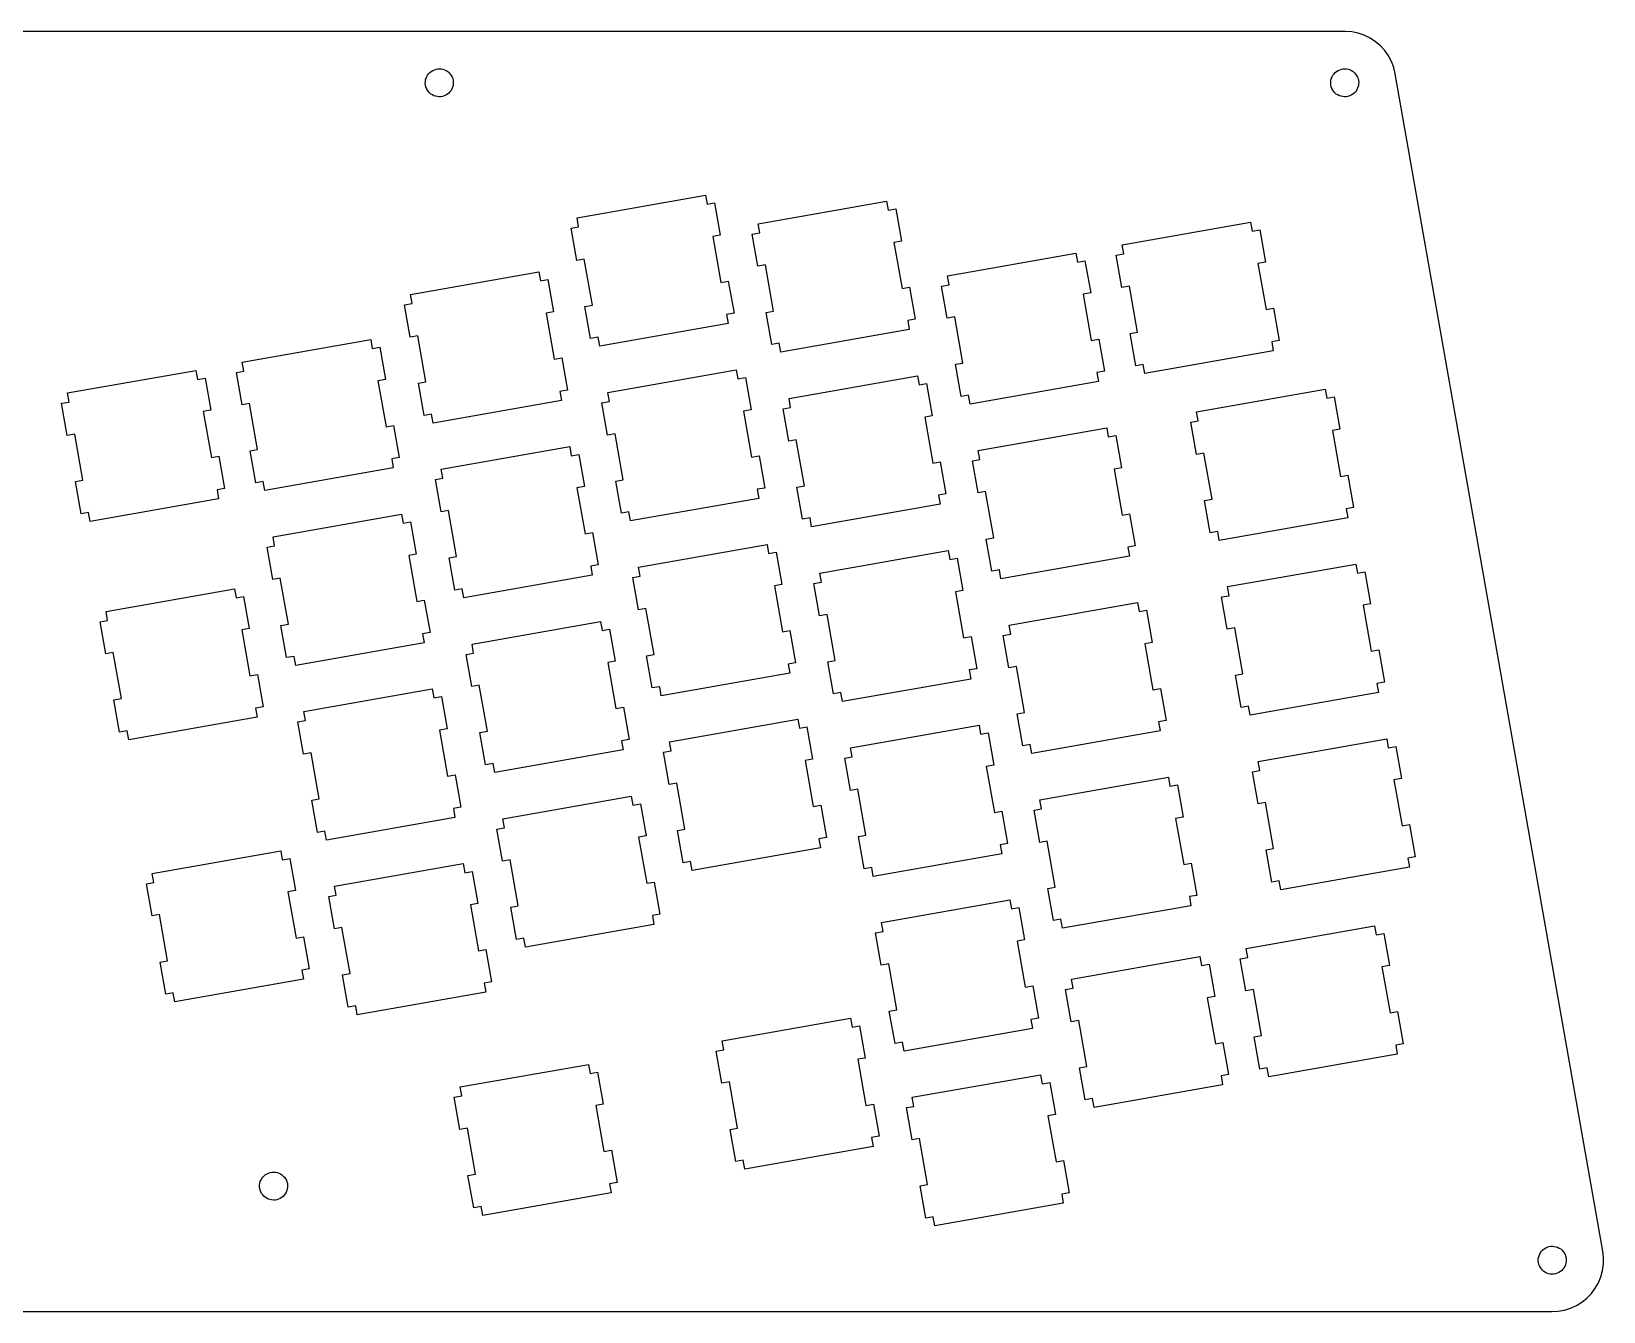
# Model space of a CAD drawing. Header units: metres. Extents: x -168 to 168, y -8 to 129.
# Drawn here: x 0 to 168.4, y -8.4 to 128.7 of the extents above; entities that cross this region are included whole.
import ezdxf

# ---------------------------------------------------------------- set-up
doc = ezdxf.new("R2010")
doc.units = ezdxf.units.M

msp = doc.modelspace()

# ---------------------------------------------------------------- linework, layer by layer
for p, q in [((140.736, 128.748), (-140.736, 128.748)), ((141.425, 128.695), (140.736, 128.748)), ((142.101, 128.556), (141.425, 128.695)), ((142.755, 128.334), (142.101, 128.556)), ((143.376, 128.031), (142.755, 128.334)), ((143.954, 127.653), (143.376, 128.031)), ((144.48, 127.205), (143.954, 127.653)), ((144.946, 126.695), (144.48, 127.205)), ((145.344, 126.131), (144.946, 126.695)), ((42.982, 124.573), (43.1535, 124.651)), ((43.1535, 124.651), (43.3335, 124.707)), ((43.3335, 124.707), (43.519, 124.739)), ((43.519, 124.739), (43.7071, 124.748)), ((43.7071, 124.748), (43.8949, 124.734)), ((43.8949, 124.734), (44.0795, 124.696)), ((44.0795, 124.696), (44.2578, 124.635)), ((44.2578, 124.635), (44.4271, 124.553)), ((139.955, 124.573), (140.127, 124.651)), ((140.127, 124.651), (140.307, 124.707)), ((140.307, 124.707), (140.492, 124.739)), ((140.492, 124.739), (140.68, 124.748)), ((140.68, 124.748), (140.868, 124.734)), ((140.868, 124.734), (141.053, 124.696)), ((141.053, 124.696), (141.231, 124.635)), ((141.231, 124.635), (141.4, 124.553)), ((145.668, 125.521), (145.344, 126.131)), ((145.913, 124.875), (145.668, 125.521)), ((146.076, 124.204), (145.913, 124.875)), ((42.188, 123.175), (42.1906, 123.364)), ((42.209, 122.988), (42.188, 123.175)), ((42.1906, 123.364), (42.2168, 123.55)), ((42.2533, 122.805), (42.209, 122.988)), ((42.2168, 123.55), (42.2662, 123.732)), ((42.2662, 123.732), (42.338, 123.906)), ((42.338, 123.906), (42.431, 124.07)), ((42.431, 124.07), (42.5439, 124.221)), ((42.5439, 124.221), (42.6747, 124.356)), ((42.6747, 124.356), (42.8215, 124.474)), ((42.8215, 124.474), (42.982, 124.573)), ((44.4271, 124.553), (44.5847, 124.45)), ((44.5847, 124.45), (44.7281, 124.328)), ((44.7281, 124.328), (44.8552, 124.189)), ((44.8552, 124.189), (44.9638, 124.035)), ((44.9638, 124.035), (45.0522, 123.868)), ((45.0522, 123.868), (45.1191, 123.692)), ((45.1555, 122.947), (45.1061, 122.765)), ((45.1191, 123.692), (45.1634, 123.509)), ((45.1817, 123.134), (45.1555, 122.947)), ((45.1634, 123.509), (45.1844, 123.322)), ((45.1844, 123.322), (45.1817, 123.134)), ((139.161, 123.175), (139.164, 123.364)), ((139.182, 122.988), (139.161, 123.175)), ((139.164, 123.364), (139.19, 123.55)), ((139.227, 122.805), (139.182, 122.988)), ((139.19, 123.55), (139.239, 123.732)), ((139.239, 123.732), (139.311, 123.906)), ((139.311, 123.906), (139.404, 124.07)), ((139.404, 124.07), (139.517, 124.221)), ((139.517, 124.221), (139.648, 124.356)), ((139.648, 124.356), (139.795, 124.474)), ((139.795, 124.474), (139.955, 124.573)), ((141.4, 124.553), (141.558, 124.45)), ((141.558, 124.45), (141.701, 124.328)), ((141.701, 124.328), (141.828, 124.189)), ((141.828, 124.189), (141.937, 124.035)), ((141.937, 124.035), (142.025, 123.868)), ((142.025, 123.868), (142.092, 123.692)), ((142.129, 122.947), (142.079, 122.765)), ((142.092, 123.692), (142.137, 123.509)), ((142.155, 123.134), (142.129, 122.947)), ((142.137, 123.509), (142.158, 123.322)), ((142.158, 123.322), (142.155, 123.134)), ((168.312, -1.90094), (146.076, 124.204)), ((42.3201, 122.629), (42.2533, 122.805)), ((42.4086, 122.463), (42.3201, 122.629)), ((42.5172, 122.309), (42.4086, 122.463)), ((42.6442, 122.17), (42.5172, 122.309)), ((42.7876, 122.048), (42.6442, 122.17)), ((42.9453, 121.944), (42.7876, 122.048)), ((43.1146, 121.862), (42.9453, 121.944)), ((43.2929, 121.801), (43.1146, 121.862)), ((43.4774, 121.763), (43.2929, 121.801)), ((43.6652, 121.749), (43.4774, 121.763)), ((43.8534, 121.758), (43.6652, 121.749)), ((44.0389, 121.791), (43.8534, 121.758)), ((44.2188, 121.846), (44.0389, 121.791)), ((44.3904, 121.924), (44.2188, 121.846)), ((44.5508, 122.023), (44.3904, 121.924)), ((44.6976, 122.141), (44.5508, 122.023)), ((44.8285, 122.276), (44.6976, 122.141)), ((44.9413, 122.427), (44.8285, 122.276)), ((45.0344, 122.591), (44.9413, 122.427)), ((45.1061, 122.765), (45.0344, 122.591)), ((139.293, 122.629), (139.227, 122.805)), ((139.382, 122.463), (139.293, 122.629)), ((139.49, 122.309), (139.382, 122.463)), ((139.617, 122.17), (139.49, 122.309)), ((139.761, 122.048), (139.617, 122.17)), ((139.919, 121.944), (139.761, 122.048)), ((140.088, 121.862), (139.919, 121.944)), ((140.266, 121.801), (140.088, 121.862)), ((140.451, 121.763), (140.266, 121.801)), ((140.638, 121.749), (140.451, 121.763)), ((140.827, 121.758), (140.638, 121.749)), ((141.012, 121.791), (140.827, 121.758)), ((141.192, 121.846), (141.012, 121.791)), ((141.364, 121.924), (141.192, 121.846)), ((141.524, 122.023), (141.364, 121.924)), ((141.671, 122.141), (141.524, 122.023)), ((141.802, 122.276), (141.671, 122.141)), ((141.915, 122.427), (141.802, 122.276)), ((142.008, 122.591), (141.915, 122.427)), ((142.079, 122.765), (142.008, 122.591)), ((58.4367, 108.786), (72.1944, 111.212)), ((72.1944, 111.212), (72.3647, 110.246)), ((72.3647, 110.246), (73.1651, 110.388)), ((73.1651, 110.388), (73.7729, 106.941)), ((77.8426, 108.146), (91.6004, 110.572)), ((91.6004, 110.572), (91.7706, 109.606)), ((91.7706, 109.606), (92.5711, 109.748)), ((92.5711, 109.748), (93.1788, 106.301)), ((57.8065, 107.679), (58.6069, 107.821)), ((58.6069, 107.821), (58.4367, 108.786)), ((78.0128, 107.181), (77.8426, 108.146)), ((116.828, 105.882), (130.586, 108.307)), ((130.586, 108.307), (130.756, 107.342)), ((58.4142, 104.232), (57.8065, 107.679)), ((73.7729, 106.941), (72.9725, 106.799)), ((72.9725, 106.799), (73.8422, 101.867)), ((77.2124, 107.039), (78.0128, 107.181)), ((77.8202, 103.593), (77.2124, 107.039)), ((93.1788, 106.301), (92.3784, 106.16)), ((92.3784, 106.16), (93.2482, 101.227)), ((130.756, 107.342), (131.557, 107.483)), ((131.557, 107.483), (132.164, 104.036)), ((98.1168, 102.582), (111.875, 105.008)), ((111.875, 105.008), (112.045, 104.043)), ((116.198, 104.775), (116.998, 104.916)), ((116.806, 101.328), (116.198, 104.775)), ((116.998, 104.916), (116.828, 105.882)), ((40.5936, 100.563), (54.3513, 102.989)), ((54.3513, 102.989), (54.5216, 102.023)), ((59.2147, 104.374), (58.4142, 104.232)), ((60.0845, 99.4408), (59.2147, 104.374)), ((78.6206, 103.734), (77.8202, 103.593)), ((79.4904, 98.8009), (78.6206, 103.734)), ((112.045, 104.043), (112.845, 104.184)), ((112.845, 104.184), (113.453, 100.737)), ((132.164, 104.036), (131.364, 103.895)), ((131.364, 103.895), (132.234, 98.9621)), ((54.5216, 102.023), (55.322, 102.164)), ((55.322, 102.164), (55.9298, 98.7172)), ((73.8422, 101.867), (74.6427, 102.008)), ((74.6427, 102.008), (75.2505, 98.5609)), ((93.2482, 101.227), (94.0486, 101.368)), ((94.0486, 101.368), (94.6564, 97.9209)), ((97.4866, 101.476), (98.287, 101.617)), ((98.0944, 98.0286), (97.4866, 101.476)), ((98.287, 101.617), (98.1168, 102.582)), ((117.606, 101.469), (116.806, 101.328)), ((118.476, 96.5362), (117.606, 101.469)), ((39.9633, 99.456), (40.7638, 99.5972)), ((40.5711, 96.0091), (39.9633, 99.456)), ((40.7638, 99.5972), (40.5936, 100.563)), ((59.284, 99.2997), (60.0845, 99.4408)), ((113.453, 100.737), (112.653, 100.596)), ((112.653, 100.596), (113.522, 95.6628)), ((55.9298, 98.7172), (55.1293, 98.5761)), ((55.1293, 98.5761), (55.9991, 93.6433)), ((59.8918, 95.8527), (59.284, 99.2997)), ((75.2505, 98.5609), (74.45, 98.4197)), ((74.45, 98.4197), (74.6203, 97.4542)), ((78.69, 98.6597), (79.4904, 98.8009)), ((79.2978, 95.2128), (78.69, 98.6597)), ((94.6564, 97.9209), (93.856, 97.7798)), ((93.856, 97.7798), (94.0262, 96.8143)), ((98.8948, 98.1697), (98.0944, 98.0286)), ((99.7646, 93.2369), (98.8948, 98.1697)), ((132.234, 98.9621), (133.034, 99.1032)), ((133.034, 99.1032), (133.642, 95.6563)), ((41.3716, 96.1502), (40.5711, 96.0091)), ((42.2414, 91.2174), (41.3716, 96.1502)), ((60.6923, 95.9939), (59.8918, 95.8527)), ((60.8625, 95.0283), (60.6923, 95.9939)), ((74.6203, 97.4542), (60.8625, 95.0283)), ((94.0262, 96.8143), (80.2685, 94.3884)), ((117.676, 96.3951), (118.476, 96.5362)), ((118.283, 92.9482), (117.676, 96.3951)), ((22.5768, 93.3242), (36.3346, 95.75)), ((36.3346, 95.75), (36.5048, 94.7845)), ((36.5048, 94.7845), (37.3053, 94.9256)), ((37.3053, 94.9256), (37.9131, 91.4787)), ((80.0982, 95.3539), (79.2978, 95.2128)), ((80.2685, 94.3884), (80.0982, 95.3539)), ((113.522, 95.6628), (114.323, 95.8039)), ((114.323, 95.8039), (114.931, 92.357)), ((133.012, 94.5496), (119.254, 92.1237)), ((133.642, 95.6563), (132.842, 95.5152)), ((132.842, 95.5152), (133.012, 94.5496)), ((22.747, 92.3586), (22.5768, 93.3242)), ((55.9991, 93.6433), (56.7996, 93.7844)), ((56.7996, 93.7844), (57.4074, 90.3375)), ((98.9642, 93.0958), (99.7646, 93.2369)), ((99.5719, 89.6488), (98.9642, 93.0958)), ((119.084, 93.0893), (118.283, 92.9482)), ((119.254, 92.1237), (119.084, 93.0893)), ((3.86545, 90.0249), (17.6232, 92.4507)), ((17.6232, 92.4507), (17.7935, 91.4852)), ((17.7935, 91.4852), (18.5939, 91.6263)), ((18.5939, 91.6263), (19.2017, 88.1794)), ((21.9466, 92.2175), (22.747, 92.3586)), ((22.5544, 88.7706), (21.9466, 92.2175)), ((37.9131, 91.4787), (37.1126, 91.3376)), ((37.1126, 91.3376), (37.9824, 86.4048)), ((41.4409, 91.0763), (42.2414, 91.2174)), ((42.0487, 87.6294), (41.4409, 91.0763)), ((61.736, 90.0747), (75.4937, 92.5006)), ((75.4937, 92.5006), (75.664, 91.535)), ((75.664, 91.535), (76.4644, 91.6762)), ((76.4644, 91.6762), (77.0722, 88.2292)), ((81.1419, 89.4348), (94.8997, 91.8607)), ((94.8997, 91.8607), (95.0699, 90.8951)), ((95.0699, 90.8951), (95.8704, 91.0363)), ((95.8704, 91.0363), (96.4782, 87.5893)), ((114.3, 91.2503), (100.543, 88.8244)), ((114.931, 92.357), (114.13, 92.2159)), ((114.13, 92.2159), (114.3, 91.2503)), ((4.03571, 89.0593), (3.86545, 90.0249)), ((57.4074, 90.3375), (56.6069, 90.1964)), ((56.6069, 90.1964), (56.7772, 89.2308)), ((61.9062, 89.1092), (61.736, 90.0747)), ((81.3122, 88.4693), (81.1419, 89.4348)), ((100.372, 89.79), (99.5719, 89.6488)), ((100.543, 88.8244), (100.372, 89.79)), ((124.805, 87.995), (138.563, 90.4209)), ((138.563, 90.4209), (138.733, 89.4553)), ((138.733, 89.4553), (139.534, 89.5965)), ((139.534, 89.5965), (140.142, 86.1495)), ((3.23524, 88.9182), (4.03571, 89.0593)), ((3.84303, 85.4712), (3.23524, 88.9182)), ((19.2017, 88.1794), (18.4012, 88.0382)), ((18.4012, 88.0382), (19.271, 83.1054)), ((23.3548, 88.9117), (22.5544, 88.7706)), ((24.2246, 83.9789), (23.3548, 88.9117)), ((42.8492, 87.7705), (42.0487, 87.6294)), ((43.0194, 86.8049), (42.8492, 87.7705)), ((56.7772, 89.2308), (43.0194, 86.8049)), ((61.1058, 88.968), (61.9062, 89.1092)), ((61.7136, 85.5211), (61.1058, 88.968)), ((77.0722, 88.2292), (76.2718, 88.0881)), ((76.2718, 88.0881), (77.1416, 83.1553)), ((80.5117, 88.3281), (81.3122, 88.4693)), ((81.1195, 84.8812), (80.5117, 88.3281)), ((96.4782, 87.5893), (95.6777, 87.4482)), ((124.976, 87.0294), (124.805, 87.995)), ((37.9824, 86.4048), (38.7828, 86.5459)), ((38.7828, 86.5459), (39.3906, 83.099)), ((95.6777, 87.4482), (96.5475, 82.5154)), ((101.416, 83.8708), (115.174, 86.2967)), ((115.174, 86.2967), (115.344, 85.3312)), ((124.175, 86.8883), (124.976, 87.0294)), ((124.783, 83.4414), (124.175, 86.8883)), ((140.142, 86.1495), (139.341, 86.0084)), ((139.341, 86.0084), (140.211, 81.0756)), ((4.64348, 85.6124), (3.84303, 85.4712)), ((5.51328, 80.6796), (4.64348, 85.6124)), ((43.8929, 81.8514), (57.6506, 84.2772)), ((57.6506, 84.2772), (57.8209, 83.3117)), ((62.514, 85.6622), (61.7136, 85.5211)), ((63.3838, 80.7294), (62.514, 85.6622)), ((81.92, 85.0223), (81.1195, 84.8812)), ((82.7897, 80.0895), (81.92, 85.0223)), ((115.344, 85.3312), (116.145, 85.4723)), ((116.145, 85.4723), (116.752, 82.0254)), ((19.271, 83.1054), (20.0715, 83.2466)), ((20.0715, 83.2466), (20.6793, 79.7997)), ((23.4242, 83.8377), (24.2246, 83.9789)), ((24.032, 80.3908), (23.4242, 83.8377)), ((39.3906, 83.099), (38.5902, 82.9578)), ((38.5902, 82.9578), (38.7604, 81.9923)), ((57.8209, 83.3117), (58.6213, 83.4528)), ((58.6213, 83.4528), (59.2291, 80.0059)), ((77.1416, 83.1553), (77.942, 83.2964)), ((77.942, 83.2964), (78.5498, 79.8495)), ((96.5475, 82.5154), (97.3479, 82.6565)), ((97.3479, 82.6565), (97.9557, 79.2096)), ((100.786, 82.7642), (101.586, 82.9053)), ((101.394, 79.3172), (100.786, 82.7642)), ((101.586, 82.9053), (101.416, 83.8708)), ((125.583, 83.5825), (124.783, 83.4414)), ((126.453, 78.6497), (125.583, 83.5825)), ((38.7604, 81.9923), (25.0027, 79.5664)), ((43.2627, 80.7447), (44.0631, 80.8858)), ((44.0631, 80.8858), (43.8929, 81.8514)), ((116.752, 82.0254), (115.952, 81.8842)), ((115.952, 81.8842), (116.822, 76.9514)), ((140.211, 81.0756), (141.011, 81.2167)), ((141.011, 81.2167), (141.619, 77.7698)), ((4.71281, 80.5384), (5.51328, 80.6796)), ((5.3206, 77.0915), (4.71281, 80.5384)), ((20.6793, 79.7997), (19.8788, 79.6585)), ((19.8788, 79.6585), (20.0491, 78.693)), ((24.8324, 80.532), (24.032, 80.3908)), ((25.0027, 79.5664), (24.8324, 80.532)), ((43.8705, 77.2977), (43.2627, 80.7447)), ((59.2291, 80.0059), (58.4287, 79.8647)), ((58.4287, 79.8647), (59.2984, 74.9319)), ((62.5833, 80.5883), (63.3838, 80.7294)), ((63.1911, 77.1414), (62.5833, 80.5883)), ((78.5498, 79.8495), (77.7493, 79.7084)), ((77.7493, 79.7084), (77.9196, 78.7428)), ((81.9893, 79.9484), (82.7897, 80.0895)), ((82.5971, 76.5014), (81.9893, 79.9484)), ((97.9557, 79.2096), (97.1553, 79.0685)), ((102.194, 79.4584), (101.394, 79.3172)), ((103.064, 74.5256), (102.194, 79.4584)), ((20.0491, 78.693), (6.29131, 76.2671)), ((77.9196, 78.7428), (64.1618, 76.317)), ((97.3255, 78.1029), (83.5678, 75.677)), ((97.1553, 79.0685), (97.3255, 78.1029)), ((125.653, 78.5086), (126.453, 78.6497)), ((126.26, 75.0616), (125.653, 78.5086)), ((141.619, 77.7698), (140.819, 77.6286)), ((140.819, 77.6286), (140.989, 76.6631)), ((6.12106, 77.2327), (5.3206, 77.0915)), ((6.29131, 76.2671), (6.12106, 77.2327)), ((25.8761, 74.6128), (39.6339, 77.0387)), ((39.6339, 77.0387), (39.8041, 76.0731)), ((39.8041, 76.0731), (40.6046, 76.2143)), ((40.6046, 76.2143), (41.2124, 72.7673)), ((44.6709, 77.4389), (43.8705, 77.2977)), ((45.5407, 72.5061), (44.6709, 77.4389)), ((63.9916, 77.2825), (63.1911, 77.1414)), ((64.1618, 76.317), (63.9916, 77.2825)), ((83.3975, 76.6426), (82.5971, 76.5014)), ((83.5678, 75.677), (83.3975, 76.6426)), ((116.822, 76.9514), (117.622, 77.0926)), ((117.622, 77.0926), (118.23, 73.6456)), ((140.989, 76.6631), (127.231, 74.2372)), ((26.0464, 73.6473), (25.8761, 74.6128)), ((59.2984, 74.9319), (60.0989, 75.0731)), ((60.0989, 75.0731), (60.7067, 71.6262)), ((102.263, 74.3844), (103.064, 74.5256)), ((102.871, 70.9375), (102.263, 74.3844)), ((127.061, 75.2028), (126.26, 75.0616)), ((127.231, 74.2372), (127.061, 75.2028)), ((25.2459, 73.5061), (26.0464, 73.6473)), ((25.8537, 70.0592), (25.2459, 73.5061)), ((41.2124, 72.7673), (40.4119, 72.6262)), ((40.4119, 72.6262), (41.2817, 67.6934)), ((44.7402, 72.3649), (45.5407, 72.5061)), ((65.0353, 71.3634), (78.793, 73.7892)), ((78.793, 73.7892), (78.9633, 72.8237)), ((78.9633, 72.8237), (79.7638, 72.9648)), ((79.7638, 72.9648), (80.3715, 69.5179)), ((84.4412, 70.7235), (98.199, 73.1493)), ((98.199, 73.1493), (98.3692, 72.1838)), ((117.6, 72.539), (103.842, 70.1131)), ((118.23, 73.6456), (117.429, 73.5045)), ((117.429, 73.5045), (117.6, 72.539)), ((45.348, 68.918), (44.7402, 72.3649)), ((60.7067, 71.6262), (59.9062, 71.485)), ((59.9062, 71.485), (60.0765, 70.5195)), ((65.2055, 70.3978), (65.0353, 71.3634)), ((84.6115, 69.7579), (84.4412, 70.7235)), ((98.3692, 72.1838), (99.1697, 72.3249)), ((99.1697, 72.3249), (99.7775, 68.878)), ((103.672, 71.0786), (102.871, 70.9375)), ((103.842, 70.1131), (103.672, 71.0786)), ((128.105, 69.2836), (141.862, 71.7095)), ((141.862, 71.7095), (142.033, 70.744)), ((142.033, 70.744), (142.833, 70.8851)), ((142.833, 70.8851), (143.441, 67.4382)), ((7.98959, 66.6357), (21.7474, 69.0615)), ((21.7474, 69.0615), (21.9176, 68.096)), ((26.6541, 70.2003), (25.8537, 70.0592)), ((27.5239, 65.2675), (26.6541, 70.2003)), ((46.1485, 69.0592), (45.348, 68.918)), ((46.3187, 68.0936), (46.1485, 69.0592)), ((60.0765, 70.5195), (46.3187, 68.0936)), ((64.4051, 70.2567), (65.2055, 70.3978)), ((65.0129, 66.8098), (64.4051, 70.2567)), ((80.3715, 69.5179), (79.5711, 69.3768)), ((79.5711, 69.3768), (80.4409, 64.444)), ((83.811, 69.6168), (84.6115, 69.7579)), ((84.4188, 66.1698), (83.811, 69.6168)), ((128.275, 68.3181), (128.105, 69.2836)), ((21.9176, 68.096), (22.7181, 68.2371)), ((22.7181, 68.2371), (23.3259, 64.7902)), ((41.2817, 67.6934), (42.0822, 67.8345)), ((42.0822, 67.8345), (42.6899, 64.3876)), ((99.7775, 68.878), (98.977, 68.7368)), ((98.977, 68.7368), (99.8468, 63.804)), ((104.715, 65.1595), (118.473, 67.5854)), ((118.473, 67.5854), (118.643, 66.6198)), ((127.474, 68.177), (128.275, 68.3181)), ((128.082, 64.73), (127.474, 68.177)), ((143.441, 67.4382), (142.64, 67.297)), ((8.15984, 65.6701), (7.98959, 66.6357)), ((65.8133, 66.9509), (65.0129, 66.8098)), ((66.6831, 62.0181), (65.8133, 66.9509)), ((85.2193, 66.311), (84.4188, 66.1698)), ((86.0891, 61.3782), (85.2193, 66.311)), ((118.643, 66.6198), (119.444, 66.761)), ((119.444, 66.761), (120.052, 63.314)), ((142.64, 67.297), (143.51, 62.3642)), ((7.35939, 65.529), (8.15984, 65.6701)), ((7.96718, 62.082), (7.35939, 65.529)), ((23.3259, 64.7902), (22.5254, 64.649)), ((22.5254, 64.649), (23.3952, 59.7162)), ((26.7235, 65.1264), (27.5239, 65.2675)), ((27.3313, 61.6795), (26.7235, 65.1264)), ((42.6899, 64.3876), (41.8895, 64.2465)), ((41.8895, 64.2465), (42.0597, 63.2809)), ((47.1922, 63.14), (60.9499, 65.5659)), ((60.9499, 65.5659), (61.1202, 64.6003)), ((61.1202, 64.6003), (61.9207, 64.7415)), ((61.9207, 64.7415), (62.5284, 61.2945)), ((80.4409, 64.444), (81.2413, 64.5851)), ((81.2413, 64.5851), (81.8491, 61.1382)), ((104.085, 64.0528), (104.886, 64.194)), ((104.693, 60.6059), (104.085, 64.0528)), ((104.886, 64.194), (104.715, 65.1595)), ((128.883, 64.8712), (128.082, 64.73)), ((129.752, 59.9384), (128.883, 64.8712)), ((42.0597, 63.2809), (28.302, 60.8551)), ((47.3624, 62.1745), (47.1922, 63.14)), ((99.8468, 63.804), (100.647, 63.9452)), ((100.647, 63.9452), (101.255, 60.4983)), ((120.052, 63.314), (119.251, 63.1729)), ((119.251, 63.1729), (120.121, 58.2401)), ((143.51, 62.3642), (144.311, 62.5054)), ((144.311, 62.5054), (144.918, 59.0584)), ((8.76762, 62.2232), (7.96718, 62.082)), ((9.63742, 57.2904), (8.76762, 62.2232)), ((28.1317, 61.8206), (27.3313, 61.6795)), ((28.302, 60.8551), (28.1317, 61.8206)), ((46.562, 62.0333), (47.3624, 62.1745)), ((47.1698, 58.5864), (46.562, 62.0333)), ((62.5284, 61.2945), (61.728, 61.1534)), ((61.728, 61.1534), (62.5978, 56.2206)), ((65.8827, 61.877), (66.6831, 62.0181)), ((66.4904, 58.43), (65.8827, 61.877)), ((81.8491, 61.1382), (81.0487, 60.997)), ((81.0487, 60.997), (81.2189, 60.0315)), ((85.2886, 61.237), (86.0891, 61.3782)), ((85.8964, 57.7901), (85.2886, 61.237)), ((105.493, 60.747), (104.693, 60.6059)), ((106.363, 55.8142), (105.493, 60.747)), ((23.3952, 59.7162), (24.1956, 59.8574)), ((24.1956, 59.8574), (24.8034, 56.4105)), ((81.2189, 60.0315), (67.4612, 57.6056)), ((100.625, 59.3916), (86.8671, 56.9657)), ((101.255, 60.4983), (100.455, 60.3571)), ((100.455, 60.3571), (100.625, 59.3916)), ((128.952, 59.7972), (129.752, 59.9384)), ((129.56, 56.3503), (128.952, 59.7972)), ((144.918, 59.0584), (144.118, 58.9173)), ((8.83696, 57.1492), (9.63742, 57.2904)), ((29.1754, 55.9015), (42.9332, 58.3273)), ((42.9332, 58.3273), (43.1034, 57.3618)), ((43.1034, 57.3618), (43.9039, 57.5029)), ((43.9039, 57.5029), (44.5117, 54.056)), ((47.9702, 58.7275), (47.1698, 58.5864)), ((48.84, 53.7947), (47.9702, 58.7275)), ((67.2909, 58.5712), (66.4904, 58.43)), ((67.4612, 57.6056), (67.2909, 58.5712)), ((86.6968, 57.9312), (85.8964, 57.7901)), ((86.8671, 56.9657), (86.6968, 57.9312)), ((120.121, 58.2401), (120.921, 58.3812)), ((120.921, 58.3812), (121.529, 54.9343)), ((144.288, 57.9518), (130.53, 55.5259)), ((144.118, 58.9173), (144.288, 57.9518)), ((9.44475, 53.7023), (8.83696, 57.1492)), ((24.8034, 56.4105), (24.003, 56.2693)), ((24.003, 56.2693), (24.1732, 55.3038)), ((29.3457, 54.9359), (29.1754, 55.9015)), ((62.5978, 56.2206), (63.3982, 56.3617)), ((63.3982, 56.3617), (64.006, 52.9148)), ((105.563, 55.6731), (106.363, 55.8142)), ((106.171, 52.2262), (105.563, 55.6731)), ((130.36, 56.4914), (129.56, 56.3503)), ((130.53, 55.5259), (130.36, 56.4914)), ((24.1732, 55.3038), (10.4155, 52.8779)), ((28.5452, 54.7948), (29.3457, 54.9359)), ((29.153, 51.3479), (28.5452, 54.7948)), ((44.5117, 54.056), (43.7112, 53.9149)), ((43.7112, 53.9149), (44.581, 48.9821)), ((68.3346, 52.652), (82.0924, 55.0779)), ((82.0924, 55.0779), (82.2626, 54.1123)), ((82.2626, 54.1123), (83.0631, 54.2535)), ((83.0631, 54.2535), (83.6709, 50.8065)), ((87.7405, 52.0121), (101.498, 54.438)), ((101.498, 54.438), (101.669, 53.4724)), ((121.529, 54.9343), (120.729, 54.7932)), ((120.729, 54.7932), (120.899, 53.8276)), ((10.2452, 53.8435), (9.44475, 53.7023)), ((10.4155, 52.8779), (10.2452, 53.8435)), ((48.0396, 53.6536), (48.84, 53.7947)), ((48.6473, 50.2067), (48.0396, 53.6536)), ((64.006, 52.9148), (63.2056, 52.7737)), ((63.2056, 52.7737), (63.3758, 51.8081)), ((68.5049, 51.6865), (68.3346, 52.652)), ((101.669, 53.4724), (102.469, 53.6136)), ((102.469, 53.6136), (103.077, 50.1666)), ((106.971, 52.3673), (106.171, 52.2262)), ((107.141, 51.4017), (106.971, 52.3673)), ((120.899, 53.8276), (107.141, 51.4017)), ((131.404, 50.5723), (145.162, 52.9982)), ((145.162, 52.9982), (145.332, 52.0326)), ((29.9535, 51.489), (29.153, 51.3479)), ((30.8233, 46.5562), (29.9535, 51.489)), ((63.3758, 51.8081), (49.618, 49.3823)), ((67.7044, 51.5453), (68.5049, 51.6865)), ((68.3122, 48.0984), (67.7044, 51.5453)), ((83.6709, 50.8065), (82.8704, 50.6654)), ((82.8704, 50.6654), (83.7402, 45.7326)), ((87.1104, 50.9054), (87.9108, 51.0466)), ((87.7181, 47.4585), (87.1104, 50.9054)), ((87.9108, 51.0466), (87.7405, 52.0121)), ((131.574, 49.6068), (131.404, 50.5723)), ((145.332, 52.0326), (146.132, 52.1738)), ((146.132, 52.1738), (146.74, 48.7268)), ((44.581, 48.9821), (45.3815, 49.1232)), ((45.3815, 49.1232), (45.9893, 45.6763)), ((49.4478, 50.3478), (48.6473, 50.2067)), ((49.618, 49.3823), (49.4478, 50.3478)), ((103.077, 50.1666), (102.276, 50.0255)), ((102.276, 50.0255), (103.146, 45.0927)), ((108.015, 46.4482), (121.772, 48.874)), ((121.772, 48.874), (121.943, 47.9085)), ((130.774, 49.4656), (131.574, 49.6068)), ((131.382, 46.0187), (130.774, 49.4656)), ((69.1126, 48.2395), (68.3122, 48.0984)), ((69.9824, 43.3067), (69.1126, 48.2395)), ((88.5186, 47.5996), (87.7181, 47.4585)), ((89.3884, 42.6668), (88.5186, 47.5996)), ((121.943, 47.9085), (122.743, 48.0496)), ((122.743, 48.0496), (123.351, 44.6027)), ((146.74, 48.7268), (145.94, 48.5857)), ((145.94, 48.5857), (146.81, 43.6529)), ((30.0228, 46.4151), (30.8233, 46.5562)), ((30.6306, 42.9681), (30.0228, 46.4151)), ((45.9893, 45.6763), (45.1888, 45.5351)), ((45.1888, 45.5351), (45.3591, 44.5696)), ((50.4915, 44.4287), (64.2493, 46.8545)), ((64.2493, 46.8545), (64.4195, 45.889)), ((64.4195, 45.889), (65.22, 46.0301)), ((65.22, 46.0301), (65.8278, 42.5832)), ((83.7402, 45.7326), (84.5406, 45.8737)), ((84.5406, 45.8737), (85.1484, 42.4268)), ((107.385, 45.3415), (108.185, 45.4826)), ((108.185, 45.4826), (108.015, 46.4482)), ((132.182, 46.1598), (131.382, 46.0187)), ((133.052, 41.227), (132.182, 46.1598)), ((45.3591, 44.5696), (31.6013, 42.1437)), ((50.6617, 43.4631), (50.4915, 44.4287)), ((103.146, 45.0927), (103.947, 45.2338)), ((103.947, 45.2338), (104.554, 41.7869)), ((107.992, 41.8945), (107.385, 45.3415)), ((123.351, 44.6027), (122.551, 44.4615)), ((122.551, 44.4615), (123.42, 39.5287)), ((146.81, 43.6529), (147.61, 43.794)), ((147.61, 43.794), (148.218, 40.3471)), ((31.431, 43.1093), (30.6306, 42.9681)), ((31.6013, 42.1437), (31.431, 43.1093)), ((49.8613, 43.322), (50.6617, 43.4631)), ((50.4691, 39.875), (49.8613, 43.322)), ((65.8278, 42.5832), (65.0273, 42.4421)), ((65.0273, 42.4421), (65.8971, 37.5092)), ((69.182, 43.1656), (69.9824, 43.3067)), ((69.7898, 39.7187), (69.182, 43.1656)), ((85.1484, 42.4268), (84.348, 42.2857)), ((84.348, 42.2857), (84.5182, 41.3201)), ((88.5879, 42.5257), (89.3884, 42.6668)), ((89.1957, 39.0788), (88.5879, 42.5257)), ((12.9386, 38.5686), (26.6963, 40.9945)), ((26.6963, 40.9945), (26.8666, 40.029)), ((84.5182, 41.3201), (70.7605, 38.8943)), ((103.924, 40.6802), (90.1664, 38.2543)), ((104.554, 41.7869), (103.754, 41.6458)), ((103.754, 41.6458), (103.924, 40.6802)), ((108.793, 42.0357), (107.992, 41.8945)), ((109.663, 37.1029), (108.793, 42.0357)), ((132.251, 41.0859), (133.052, 41.227)), ((132.859, 37.6389), (132.251, 41.0859)), ((26.8666, 40.029), (27.667, 40.1701)), ((27.667, 40.1701), (28.2748, 36.7232)), ((32.4747, 37.1901), (46.2325, 39.616)), ((46.2325, 39.616), (46.4028, 38.6504)), ((46.4028, 38.6504), (47.2032, 38.7916)), ((47.2032, 38.7916), (47.811, 35.3447)), ((51.2695, 40.0162), (50.4691, 39.875)), ((52.1393, 35.0834), (51.2695, 40.0162)), ((70.5902, 39.8598), (69.7898, 39.7187)), ((70.7605, 38.8943), (70.5902, 39.8598)), ((89.9962, 39.2199), (89.1957, 39.0788)), ((90.1664, 38.2543), (89.9962, 39.2199)), ((123.42, 39.5287), (124.221, 39.6699)), ((124.221, 39.6699), (124.829, 36.2229)), ((147.588, 39.2404), (133.83, 36.8145)), ((148.218, 40.3471), (147.417, 40.206)), ((147.417, 40.206), (147.588, 39.2404)), ((12.3084, 37.4619), (13.1088, 37.6031)), ((12.9162, 34.015), (12.3084, 37.4619)), ((13.1088, 37.6031), (12.9386, 38.5686)), ((32.645, 36.2246), (32.4747, 37.1901)), ((65.8971, 37.5092), (66.6975, 37.6504)), ((66.6975, 37.6504), (67.3053, 34.2035)), ((108.862, 36.9617), (109.663, 37.1029)), ((133.66, 37.7801), (132.859, 37.6389)), ((133.83, 36.8145), (133.66, 37.7801)), ((28.2748, 36.7232), (27.4744, 36.582)), ((27.4744, 36.582), (28.3441, 31.6492)), ((31.8445, 36.0834), (32.645, 36.2246)), ((32.4523, 32.6365), (31.8445, 36.0834)), ((91.0399, 33.3008), (104.798, 35.7266)), ((104.798, 35.7266), (104.968, 34.7611)), ((109.47, 33.5148), (108.862, 36.9617)), ((124.829, 36.2229), (124.028, 36.0818)), ((124.028, 36.0818), (124.198, 35.1163)), ((13.7166, 34.1562), (12.9162, 34.015)), ((14.5864, 29.2234), (13.7166, 34.1562)), ((47.811, 35.3447), (47.0105, 35.2035)), ((47.0105, 35.2035), (47.8803, 30.2707)), ((51.3389, 34.9422), (52.1393, 35.0834)), ((51.9467, 31.4953), (51.3389, 34.9422)), ((67.3053, 34.2035), (66.5049, 34.0623)), ((66.5049, 34.0623), (66.6751, 33.0968)), ((104.968, 34.7611), (105.768, 34.9022)), ((105.768, 34.9022), (106.376, 31.4553)), ((124.198, 35.1163), (110.441, 32.6904)), ((33.2528, 32.7776), (32.4523, 32.6365)), ((34.1226, 27.8448), (33.2528, 32.7776)), ((66.6751, 33.0968), (52.9174, 30.6709)), ((90.4097, 32.1941), (91.2101, 32.3352)), ((91.0174, 28.7471), (90.4097, 32.1941)), ((91.2101, 32.3352), (91.0399, 33.3008)), ((110.27, 33.6559), (109.47, 33.5148)), ((110.441, 32.6904), (110.27, 33.6559)), ((130.112, 30.5437), (143.87, 32.9696)), ((143.87, 32.9696), (144.04, 32.004)), ((144.04, 32.004), (144.841, 32.1452)), ((144.841, 32.1452), (145.448, 28.6982)), ((28.3441, 31.6492), (29.1446, 31.7904)), ((29.1446, 31.7904), (29.7524, 28.3434)), ((47.8803, 30.2707), (48.6808, 30.4118)), ((48.6808, 30.4118), (49.2886, 26.9649)), ((52.7471, 31.6365), (51.9467, 31.4953)), ((52.9174, 30.6709), (52.7471, 31.6365)), ((106.376, 31.4553), (105.576, 31.3141)), ((105.576, 31.3141), (106.445, 26.3813)), ((130.282, 29.5782), (130.112, 30.5437)), ((13.7859, 29.0822), (14.5864, 29.2234)), ((14.3937, 25.6353), (13.7859, 29.0822)), ((91.8179, 28.8883), (91.0174, 28.7471)), ((92.6877, 23.9555), (91.8179, 28.8883)), ((111.401, 27.2444), (125.159, 29.6703)), ((125.159, 29.6703), (125.329, 28.7047)), ((125.329, 28.7047), (126.129, 28.8459)), ((126.129, 28.8459), (126.737, 25.3989)), ((129.482, 29.437), (130.282, 29.5782)), ((130.09, 25.9901), (129.482, 29.437)), ((145.448, 28.6982), (144.648, 28.5571)), ((29.1222, 27.2367), (15.3644, 24.8109)), ((29.7524, 28.3434), (28.9519, 28.2023)), ((28.9519, 28.2023), (29.1222, 27.2367)), ((33.3221, 27.7037), (34.1226, 27.8448)), ((33.9299, 24.2568), (33.3221, 27.7037)), ((49.2886, 26.9649), (48.4881, 26.8238)), ((111.571, 26.2789), (111.401, 27.2444)), ((144.648, 28.5571), (145.518, 23.6243)), ((15.1942, 25.7764), (14.3937, 25.6353)), ((15.3644, 24.8109), (15.1942, 25.7764)), ((48.6584, 25.8582), (34.9006, 23.4324)), ((48.4881, 26.8238), (48.6584, 25.8582)), ((106.445, 26.3813), (107.246, 26.5225)), ((107.246, 26.5225), (107.854, 23.0756)), ((110.771, 26.1377), (111.571, 26.2789)), ((111.378, 22.6908), (110.771, 26.1377)), ((126.737, 25.3989), (125.937, 25.2578)), ((130.89, 26.1312), (130.09, 25.9901)), ((131.76, 21.1984), (130.89, 26.1312)), ((34.7303, 24.3979), (33.9299, 24.2568)), ((34.9006, 23.4324), (34.7303, 24.3979)), ((91.8872, 23.8143), (92.6877, 23.9555)), ((92.495, 20.3674), (91.8872, 23.8143)), ((125.937, 25.2578), (126.806, 20.325)), ((145.518, 23.6243), (146.318, 23.7654)), ((146.318, 23.7654), (146.926, 20.3185)), ((73.9782, 20.6458), (87.7359, 23.0716)), ((87.7359, 23.0716), (87.9062, 22.1061)), ((87.9062, 22.1061), (88.7066, 22.2472)), ((88.7066, 22.2472), (89.3144, 18.8003)), ((107.223, 21.9689), (93.4657, 19.543)), ((107.854, 23.0756), (107.053, 22.9344)), ((107.053, 22.9344), (107.223, 21.9689)), ((112.179, 22.8319), (111.378, 22.6908)), ((113.049, 17.8991), (112.179, 22.8319)), ((74.1484, 19.6802), (73.9782, 20.6458)), ((93.2955, 20.5086), (92.495, 20.3674)), ((93.4657, 19.543), (93.2955, 20.5086)), ((126.806, 20.325), (127.607, 20.4661)), ((127.607, 20.4661), (128.215, 17.0192)), ((130.96, 21.0573), (131.76, 21.1984)), ((131.567, 17.6104), (130.96, 21.0573)), ((146.926, 20.3185), (146.126, 20.1774)), ((73.348, 19.5391), (74.1484, 19.6802)), ((73.9558, 16.0921), (73.348, 19.5391)), ((89.3144, 18.8003), (88.514, 18.6592)), ((88.514, 18.6592), (89.3838, 13.7263)), ((146.296, 19.2118), (132.538, 16.7859)), ((146.126, 20.1774), (146.296, 19.2118)), ((45.9111, 15.6968), (59.6689, 18.1227)), ((59.6689, 18.1227), (59.8392, 17.1571)), ((59.8392, 17.1571), (60.6396, 17.2982)), ((60.6396, 17.2982), (61.2474, 13.8513)), ((94.3392, 14.5894), (108.097, 17.0153)), ((108.097, 17.0153), (108.267, 16.0497)), ((112.248, 17.758), (113.049, 17.8991)), ((112.856, 14.3111), (112.248, 17.758)), ((128.215, 17.0192), (127.414, 16.8781)), ((127.414, 16.8781), (127.584, 15.9125)), ((132.368, 17.7515), (131.567, 17.6104)), ((132.538, 16.7859), (132.368, 17.7515)), ((46.0814, 14.7312), (45.9111, 15.6968)), ((74.7562, 16.2333), (73.9558, 16.0921)), ((75.626, 11.3005), (74.7562, 16.2333)), ((108.267, 16.0497), (109.068, 16.1909)), ((109.068, 16.1909), (109.675, 12.7439)), ((127.584, 15.9125), (113.827, 13.4866)), ((45.2809, 14.5901), (46.0814, 14.7312)), ((45.8887, 11.1432), (45.2809, 14.5901)), ((61.2474, 13.8513), (60.4469, 13.7102)), ((60.4469, 13.7102), (61.3167, 8.77737)), ((89.3838, 13.7263), (90.1842, 13.8675)), ((90.1842, 13.8675), (90.792, 10.4206)), ((93.709, 13.4827), (94.5094, 13.6239)), ((94.3168, 10.0358), (93.709, 13.4827)), ((94.5094, 13.6239), (94.3392, 14.5894)), ((113.656, 14.4522), (112.856, 14.3111)), ((113.827, 13.4866), (113.656, 14.4522)), ((109.675, 12.7439), (108.875, 12.6028)), ((108.875, 12.6028), (109.745, 7.67)), ((46.6892, 11.2843), (45.8887, 11.1432)), ((47.559, 6.35152), (46.6892, 11.2843)), ((74.8255, 11.1593), (75.626, 11.3005)), ((75.4333, 7.71242), (74.8255, 11.1593)), ((90.792, 10.4206), (89.9915, 10.2794)), ((89.9915, 10.2794), (90.1618, 9.31387)), ((95.1172, 10.1769), (94.3168, 10.0358)), ((95.987, 5.24413), (95.1172, 10.1769)), ((61.3167, 8.77737), (62.1172, 8.91852)), ((62.1172, 8.91852), (62.725, 5.4716)), ((90.1618, 9.31387), (76.404, 6.88802)), ((76.2338, 7.85356), (75.4333, 7.71242)), ((76.404, 6.88802), (76.2338, 7.85356)), ((109.745, 7.67), (110.545, 7.81114)), ((110.545, 7.81114), (111.153, 4.36421)), ((24.4377, 5.00861), (24.4404, 5.19696)), ((24.4404, 5.19696), (24.4666, 5.3835)), ((24.4666, 5.3835), (24.516, 5.56528)), ((24.516, 5.56528), (24.5878, 5.73944)), ((24.5878, 5.73944), (24.6808, 5.90323)), ((24.6808, 5.90323), (24.7936, 6.05406)), ((24.7936, 6.05406), (24.9245, 6.18956)), ((24.9245, 6.18956), (25.0713, 6.30759)), ((25.0713, 6.30759), (25.2317, 6.4063)), ((25.2317, 6.4063), (25.4033, 6.48412)), ((25.4033, 6.48412), (25.5832, 6.53983)), ((25.5832, 6.53983), (25.7687, 6.57253)), ((25.7687, 6.57253), (25.9569, 6.58173)), ((25.9569, 6.58173), (26.1447, 6.56728)), ((26.1447, 6.56728), (26.3292, 6.5294)), ((26.3292, 6.5294), (26.5075, 6.46869)), ((26.5075, 6.46869), (26.6768, 6.38612)), ((26.6768, 6.38612), (26.8345, 6.28297)), ((26.8345, 6.28297), (26.9779, 6.16089)), ((26.9779, 6.16089), (27.1049, 6.02179)), ((27.1049, 6.02179), (27.2135, 5.86786)), ((27.2135, 5.86786), (27.302, 5.70154)), ((27.302, 5.70154), (27.3689, 5.52544)), ((27.3689, 5.52544), (27.4131, 5.34235)), ((27.4131, 5.34235), (27.4341, 5.15515)), ((27.4341, 5.15515), (27.4315, 4.9668)), ((46.7585, 6.21037), (47.559, 6.35152)), ((47.3663, 2.76344), (46.7585, 6.21037)), ((62.725, 5.4716), (61.9245, 5.33046)), ((61.9245, 5.33046), (62.0948, 4.3649)), ((95.1866, 5.103), (95.987, 5.24413)), ((95.7943, 1.65607), (95.1866, 5.103)), ((24.4587, 4.82141), (24.4377, 5.00861)), ((24.503, 4.63832), (24.4587, 4.82141)), ((24.5699, 4.46222), (24.503, 4.63832)), ((24.6584, 4.2959), (24.5699, 4.46222)), ((24.7669, 4.14197), (24.6584, 4.2959)), ((24.894, 4.00287), (24.7669, 4.14197)), ((25.0374, 3.88078), (24.894, 4.00287)), ((25.195, 3.77763), (25.0374, 3.88078)), ((25.3643, 3.69505), (25.195, 3.77763)), ((25.5426, 3.63435), (25.3643, 3.69505)), ((25.7272, 3.59648), (25.5426, 3.63435)), ((25.915, 3.58202), (25.7272, 3.59648)), ((26.1031, 3.59122), (25.915, 3.58202)), ((26.2887, 3.62393), (26.1031, 3.59122)), ((26.4686, 3.67964), (26.2887, 3.62393)), ((26.6402, 3.75746), (26.4686, 3.67964)), ((26.8006, 3.85616), (26.6402, 3.75746)), ((26.9474, 3.9742), (26.8006, 3.85616)), ((27.0782, 4.1097), (26.9474, 3.9742)), ((27.1911, 4.26053), (27.0782, 4.1097)), ((27.2841, 4.42432), (27.1911, 4.26053)), ((27.3559, 4.59848), (27.2841, 4.42432)), ((27.4053, 4.78026), (27.3559, 4.59848)), ((27.4315, 4.9668), (27.4053, 4.78026)), ((62.0948, 4.3649), (48.337, 1.93904)), ((111.153, 4.36421), (110.353, 4.22307)), ((110.353, 4.22307), (110.523, 3.25752)), ((48.1668, 2.90459), (47.3663, 2.76344)), ((48.337, 1.93904), (48.1668, 2.90459)), ((96.5948, 1.79721), (95.7943, 1.65607)), ((96.765, 0.83165), (96.5948, 1.79721)), ((110.523, 3.25752), (96.765, 0.83165)), ((161.884, -1.74832), (162.03, -1.63028)), ((162.03, -1.63028), (162.191, -1.53159)), ((162.191, -1.53159), (162.362, -1.45377)), ((162.362, -1.45377), (162.542, -1.39806)), ((162.542, -1.39806), (162.728, -1.36536)), ((162.728, -1.36536), (162.916, -1.35614)), ((162.916, -1.35614), (163.104, -1.37061)), ((163.104, -1.37061), (163.288, -1.40848)), ((163.288, -1.40848), (163.467, -1.46918)), ((163.467, -1.46918), (163.636, -1.55176)), ((163.636, -1.55176), (163.794, -1.65491)), ((163.794, -1.65491), (163.937, -1.77699)), ((161.397, -2.92928), (161.399, -2.74092)), ((161.418, -3.11647), (161.397, -2.92928)), ((161.399, -2.74092), (161.426, -2.55438)), ((161.462, -3.29956), (161.418, -3.11647)), ((161.426, -2.55438), (161.475, -2.3726)), ((161.529, -3.47566), (161.462, -3.29956)), ((161.475, -2.3726), (161.547, -2.19844)), ((161.547, -2.19844), (161.64, -2.03465)), ((161.64, -2.03465), (161.753, -1.88382)), ((161.753, -1.88382), (161.884, -1.74832)), ((163.937, -1.77699), (164.064, -1.91609)), ((164.064, -1.91609), (164.173, -2.07002)), ((164.173, -2.07002), (164.261, -2.23634)), ((164.315, -3.3394), (164.243, -3.51355)), ((164.261, -2.23634), (164.328, -2.41245)), ((164.364, -3.15762), (164.315, -3.3394)), ((164.328, -2.41245), (164.372, -2.59554)), ((164.391, -2.97108), (164.364, -3.15762)), ((164.372, -2.59554), (164.393, -2.78273)), ((164.393, -2.78273), (164.391, -2.97108)), ((168.283, -3.96193), (168.379, -3.27795)), ((168.388, -2.58733), (168.312, -1.90094)), ((168.379, -3.27795), (168.388, -2.58733)), ((161.617, -3.64198), (161.529, -3.47566)), ((161.726, -3.79591), (161.617, -3.64198)), ((161.853, -3.93501), (161.726, -3.79591)), ((161.997, -4.0571), (161.853, -3.93501)), ((162.154, -4.16025), (161.997, -4.0571)), ((162.323, -4.24281), (162.154, -4.16025)), ((162.502, -4.30353), (162.323, -4.24281)), ((162.686, -4.3414), (162.502, -4.30353)), ((162.874, -4.35585), (162.686, -4.3414)), ((163.062, -4.34665), (162.874, -4.35585)), ((163.248, -4.31395), (163.062, -4.34665)), ((163.428, -4.25824), (163.248, -4.31395)), ((163.599, -4.18042), (163.428, -4.25824)), ((163.76, -4.08171), (163.599, -4.18042)), ((163.907, -3.96368), (163.76, -4.08171)), ((164.037, -3.82819), (163.907, -3.96368)), ((164.15, -3.67735), (164.037, -3.82819)), ((164.243, -3.51355), (164.15, -3.67735)), ((167.838, -5.26704), (168.102, -4.62846)), ((168.102, -4.62846), (168.283, -3.96193)), ((166.604, -6.91751), (167.084, -6.42065)), ((167.084, -6.42065), (167.497, -5.8676)), ((167.497, -5.8676), (167.838, -5.26704)), ((-162.818, -8.35547), (162.818, -8.35547)), ((162.818, -8.35547), (163.508, -8.32173)), ((163.508, -8.32173), (164.188, -8.20178)), ((164.188, -8.20178), (164.848, -7.99754)), ((164.848, -7.99754), (165.477, -7.71222)), ((165.477, -7.71222), (166.065, -7.3503)), ((166.065, -7.3503), (166.604, -6.91751))]:
    msp.add_line(p, q)

doc.saveas('drawing.dxf')
